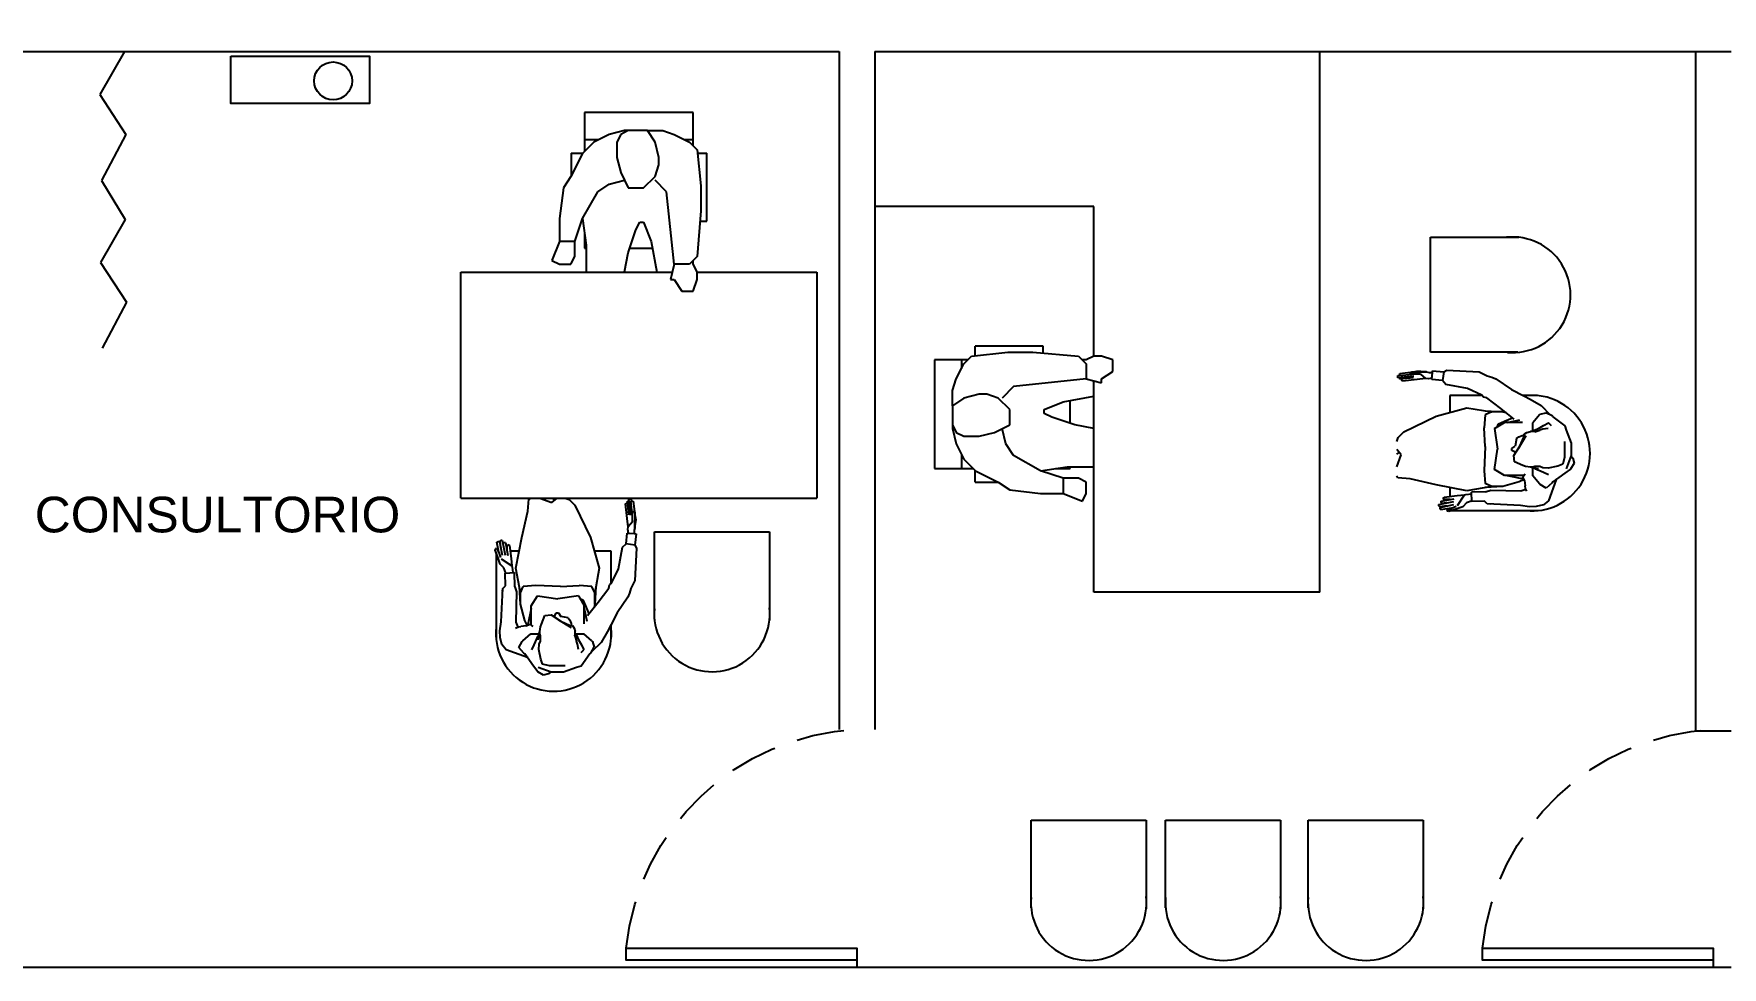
# Model space of a CAD drawing. Header units: millimetres. Extents: x -1615 to -538, y 177 to 397.
# Drawn here: x -1154.11 to -1147.01, y 334.65 to 338.57 of the extents above; entities that cross this region are included whole.
import ezdxf

# ---------------------------------------------------------------- set-up
doc = ezdxf.new("R2010")
doc.units = ezdxf.units.MM
doc.linetypes.add('OCULTA2', pattern=[0.3, 0.2, -0.1])
for name, color, linetype in [('MUEB', 251, 'Continuous'), ('MUROS', 1, 'Continuous'), ('VENT', 4, 'Continuous')]:
    doc.layers.add(name, color=color, linetype=linetype)
doc.layers.add('nom-esp', color=7, linetype='Continuous', lineweight=20)
doc.styles.get("Standard").update_dxf_attribs({"font": 'stylu.ttf'})
doc.dimstyles.new('ISO-25', dxfattribs={"dimtxt": 0.5, "dimasz": 0.5, "dimexe": 0.5, "dimexo": 0.625, "dimtad": 0, "dimtih": 1, "dimtoh": 1, "dimtxsty": 'Standard', "dimblk": 'ARCHTICK', "dimcen": 2.5, "dimadec": 0, "dimazin": 0, "dimtfac": 1, "dimtmove": 0, "dimatfit": 3, "dimfxl": 0, "dimarcsym": 0})

# ---------------------------------------------------------------- blocks, each defined once
blk = doc.blocks.new('A$C31F15ED4')
at = {"layer": 'VENT'}
blk.add_line((0, 0.03), (0, 0), dxfattribs=at)
blk.add_lwpolyline([(0, 0.03), (0.97, 0.03), (0.97, 0.08), (0, 0.08)], close=True, dxfattribs=at)
at = {"layer": 'VENT', "linetype": 'OCULTA2'}
blk.add_arc((-0.0506, -0.0247), 1.026, 5.85871, 87.1721, dxfattribs=at)
blk = doc.blocks.new('_ArchTick')
at = {"color": 0, "linetype": 'ByBlock', "const_width": 0.15}
blk.add_lwpolyline([(-0.5, -0.5), (0.5, 0.5)], dxfattribs=at)
blk = doc.blocks.new('*D267')
at = {"color": 0, "lineweight": -2}
for p, q in [((-1153.8699, 343.573), (-1158.9696, 343.573)), ((-1158.4696, 343.573), (-1158.4696, 342.03)), ((-1158.4696, 338.6469), (-1158.4696, 340.1899)), ((-1157.3449, 338.6469), (-1158.9696, 338.6469))]:
    blk.add_line(p, q, dxfattribs=at)
at = {"layer": 'Defpoints', "color": 0}
for p in [(-1153.2449, 343.573), (-1158.4696, 338.6469), (-1156.7199, 338.6469)]:
    blk.add_point(p, dxfattribs=at)
at = {"color": 0, "lineweight": -2, "xscale": 0.5, "yscale": 0.5, "zscale": 0.5}
for p, rotation in [((-1158.4696, 343.573), 90), ((-1158.4696, 338.6469), 270)]:
    blk.add_blockref('_ArchTick', p, dxfattribs=dict(at, rotation=rotation))
at = {"color": 0, "insert": (-1158.4696, 341.1099), "char_height": 0.5, "attachment_point": 5}
blk.add_mtext('4,93', dxfattribs=at)

msp = doc.modelspace()

# ---------------------------------------------------------------- linework, layer by layer
at = {"layer": 'MUEB'}
for p, q in [((-1153.7243, 338.4969), (-1153.8274, 338.3163)), ((-1148.6985, 336.2238), (-1148.6985, 338.4969)), ((-1153.8274, 338.3163), (-1153.7179, 338.1486)), ((-1151.3329, 338.2407), (-1151.7897, 338.2407)), ((-1151.7897, 338.2407), (-1151.7897, 338.0775)), ((-1151.3329, 338.1006), (-1151.3329, 338.2407)), ((-1153.7179, 338.1486), (-1153.821, 337.9552)), ((-1151.6862, 338.1488), (-1151.7505, 338.1166)), ((-1151.6219, 338.1648), (-1151.6862, 338.1488)), ((-1151.638, 338.1488), (-1151.6541, 338.1166)), ((-1151.606, 338.1648), (-1151.638, 338.1488)), ((-1151.5257, 338.1648), (-1151.6219, 338.1648)), ((-1151.4936, 338.1166), (-1151.5257, 338.1648)), ((-1151.5257, 338.1648), (-1151.4614, 338.1648)), ((-1151.4614, 338.1648), (-1151.4132, 338.1488)), ((-1151.4132, 338.1488), (-1151.3489, 338.1166)), ((-1151.7987, 338.0684), (-1151.8469, 337.972)), ((-1151.8468, 338.0694), (-1151.7977, 338.0694)), ((-1151.8468, 338.0694), (-1151.8468, 337.9723)), ((-1151.7505, 338.1166), (-1151.7987, 338.0684)), ((-1151.7307, 338.1265), (-1151.7897, 338.1265)), ((-1151.6541, 338.1166), (-1151.6541, 338.0523)), ((-1151.4775, 338.0523), (-1151.4936, 338.1166)), ((-1151.3329, 338.1265), (-1151.3687, 338.1265)), ((-1151.3489, 338.1166), (-1151.3168, 338.0845)), ((-1151.3168, 338.0845), (-1151.3007, 337.9324)), ((-1151.3152, 338.0694), (-1151.2758, 338.0694)), ((-1151.2758, 337.784), (-1151.2758, 338.0694)), ((-1151.6541, 338.0523), (-1151.638, 337.9881)), ((-1151.4936, 337.972), (-1151.4775, 338.0202)), ((-1151.4775, 338.0202), (-1151.4775, 338.0523)), ((-1153.821, 337.9552), (-1153.7217, 337.7913)), ((-1151.8469, 337.972), (-1151.8791, 337.9238)), ((-1151.7344, 337.9077), (-1151.6862, 337.9398)), ((-1151.6862, 337.9398), (-1151.6219, 337.9559)), ((-1151.638, 337.9881), (-1151.606, 337.9238)), ((-1151.5418, 337.9238), (-1151.4936, 337.972)), ((-1151.4453, 337.9077), (-1151.4936, 337.9559)), ((-1151.3007, 337.9324), (-1151.3007, 337.8274)), ((-1151.8791, 337.9238), (-1151.8951, 337.7952)), ((-1151.7987, 337.7952), (-1151.7344, 337.9077)), ((-1151.606, 337.9238), (-1151.5418, 337.9238)), ((-1151.4132, 337.6025), (-1151.4453, 337.9077)), ((-1153.7217, 337.7913), (-1153.8248, 337.6108)), ((-1151.8951, 337.7952), (-1151.8951, 337.699)), ((-1151.8309, 337.699), (-1151.7987, 337.7952)), ((-1151.8025, 337.784), (-1151.7971, 337.784)), ((-1151.7987, 337.7952), (-1151.7826, 337.6829)), ((-1151.3007, 337.8274), (-1151.3168, 337.6347)), ((-1151.3043, 337.784), (-1151.2758, 337.784)), ((-1149.6485, 337.845), (-1150.5699, 337.845)), ((-1149.6485, 337.2167), (-1149.6485, 337.845)), ((-1151.7897, 337.7319), (-1151.7897, 337.6698)), ((-1151.606, 337.6508), (-1151.5739, 337.747)), ((-1151.5739, 337.747), (-1151.5578, 337.7791)), ((-1151.5578, 337.7791), (-1151.5418, 337.7791)), ((-1151.5418, 337.7791), (-1151.5096, 337.699)), ((-1148.2343, 337.716), (-1147.8624, 337.716)), ((-1148.2343, 337.2324), (-1148.2343, 337.716)), ((-1151.8951, 337.699), (-1151.9273, 337.6186)), ((-1151.8309, 337.699), (-1151.8951, 337.699)), ((-1151.8309, 337.6347), (-1151.8309, 337.699)), ((-1151.7897, 337.6698), (-1151.7826, 337.6698)), ((-1151.7826, 337.6829), (-1151.7826, 337.5704)), ((-1151.6219, 337.5704), (-1151.606, 337.6508)), ((-1151.5997, 337.6698), (-1151.5043, 337.6698)), ((-1151.5096, 337.699), (-1151.4861, 337.5698)), ((-1153.8248, 337.6108), (-1153.7152, 337.4431)), ((-1151.9273, 337.6186), (-1151.8951, 337.6025)), ((-1151.8951, 337.6025), (-1151.8469, 337.6025)), ((-1151.8469, 337.6025), (-1151.8309, 337.6347)), ((-1151.4132, 337.6025), (-1151.4293, 337.5383)), ((-1151.3489, 337.6025), (-1151.4132, 337.6025)), ((-1151.3168, 337.6347), (-1151.3489, 337.6025)), ((-1151.3329, 337.6025), (-1151.3329, 337.6186)), ((-1151.3168, 337.5704), (-1151.3329, 337.6025)), ((-1152.3098, 336.6198), (-1152.3098, 337.5698)), ((-1152.3098, 337.5698), (-1151.4214, 337.5698)), ((-1151.6222, 337.5698), (-1151.6219, 337.5704)), ((-1151.4293, 337.5383), (-1151.4132, 337.5383)), ((-1151.4132, 337.5383), (-1151.3811, 337.4901)), ((-1151.3329, 337.4901), (-1151.3168, 337.5383)), ((-1151.3168, 337.5383), (-1151.3168, 337.5704)), ((-1151.3168, 337.5698), (-1150.8128, 337.5698)), ((-1150.8128, 337.5698), (-1150.8128, 336.6198)), ((-1153.7152, 337.4431), (-1153.8184, 337.2496)), ((-1151.3811, 337.4901), (-1151.3329, 337.4901)), ((-1150.1953, 337.1846), (-1150.1632, 337.2167)), ((-1150.1632, 337.2167), (-1150.011, 337.2328)), ((-1150.1481, 337.2183), (-1150.1481, 337.2577)), ((-1149.8626, 337.2577), (-1150.1481, 337.2577)), ((-1150.011, 337.2328), (-1149.906, 337.2328)), ((-1149.906, 337.2328), (-1149.7134, 337.2167)), ((-1149.8626, 337.2292), (-1149.8626, 337.2577)), ((-1149.7134, 337.2167), (-1149.6812, 337.1846)), ((-1149.6491, 337.2167), (-1149.6812, 337.2007)), ((-1149.6169, 337.2167), (-1149.6491, 337.2167)), ((-1149.5687, 337.2007), (-1149.6169, 337.2167)), ((-1147.8662, 337.2324), (-1148.2343, 337.2324)), ((-1150.3194, 337.2006), (-1150.3194, 336.7439)), ((-1150.1793, 337.2006), (-1150.3194, 337.2006)), ((-1150.2274, 337.1203), (-1150.1953, 337.1846)), ((-1150.2052, 337.2006), (-1150.2052, 337.1648)), ((-1149.6812, 337.2007), (-1149.6973, 337.2007)), ((-1149.6812, 337.1846), (-1149.6812, 337.1203)), ((-1149.6169, 337.1203), (-1149.5687, 337.1525)), ((-1149.5687, 337.1525), (-1149.5687, 337.2007)), ((-1148.3627, 337.1434), (-1148.3185, 337.1491)), ((-1148.3199, 337.1476), (-1148.3128, 337.1505)), ((-1148.3185, 337.1419), (-1148.3199, 337.1476)), ((-1148.3128, 337.1505), (-1148.2814, 337.1505)), ((-1148.3057, 337.1505), (-1148.2843, 337.1548)), ((-1148.2843, 337.1548), (-1148.2601, 337.1505)), ((-1148.2501, 337.1505), (-1148.2814, 337.1505)), ((-1148.28, 337.1505), (-1148.2501, 337.1505)), ((-1148.2501, 337.1505), (-1148.2401, 337.1476)), ((-1148.2401, 337.1476), (-1148.2259, 337.1476)), ((-1148.2283, 337.1185), (-1148.2259, 337.1476)), ((-1148.2259, 337.1476), (-1148.2254, 337.1552)), ((-1148.2254, 337.1552), (-1148.1774, 337.1505)), ((-1148.1774, 337.1505), (-1148.1831, 337.1134)), ((-1148.1774, 337.1505), (-1148.1646, 337.1576)), ((-1148.1646, 337.1576), (-1148.0287, 337.15)), ((-1148.0287, 337.15), (-1147.9951, 337.1334)), ((-1150.2435, 337.0721), (-1150.2274, 337.1203)), ((-1149.9864, 337.0882), (-1150.0346, 337.04)), ((-1149.6812, 337.1203), (-1149.9864, 337.0882)), ((-1149.6812, 337.1203), (-1149.6169, 337.1043)), ((-1149.6485, 336.2238), (-1149.6485, 337.1121)), ((-1149.6169, 337.1043), (-1149.6169, 337.1203)), ((-1148.3712, 337.1348), (-1148.3627, 337.1362)), ((-1148.3712, 337.1305), (-1148.3712, 337.1348)), ((-1148.3042, 337.132), (-1148.3712, 337.1248)), ((-1148.3712, 337.1248), (-1148.3712, 337.1305)), ((-1148.3627, 337.1391), (-1148.3627, 337.1434)), ((-1148.3014, 337.1405), (-1148.3627, 337.1334)), ((-1148.3627, 337.1334), (-1148.3627, 337.1391)), ((-1148.3627, 337.1248), (-1148.3627, 337.1263)), ((-1148.3627, 337.1191), (-1148.3627, 337.1248)), ((-1148.3057, 337.1248), (-1148.3627, 337.1191)), ((-1148.3541, 337.1134), (-1148.3541, 337.1191)), ((-1148.3513, 337.1106), (-1148.3541, 337.1134)), ((-1148.29, 337.1177), (-1148.3513, 337.1106)), ((-1148.3, 337.1405), (-1148.3185, 337.1419)), ((-1148.3014, 337.1405), (-1148.3014, 337.1405)), ((-1148.2757, 337.1405), (-1148.3, 337.1405)), ((-1148.2544, 337.122), (-1148.29, 337.1177)), ((-1148.2757, 337.1405), (-1148.2544, 337.122)), ((-1148.243, 337.1206), (-1148.2544, 337.122)), ((-1148.2279, 337.1236), (-1148.243, 337.1206)), ((-1148.1831, 337.1134), (-1148.2283, 337.1185)), ((-1148.1689, 337.0978), (-1148.1831, 337.1134)), ((-1148.0777, 337.0807), (-1148.1689, 337.0978)), ((-1148.0179, 337.0522), (-1148.0777, 337.0807)), ((-1147.9951, 337.1334), (-1147.9757, 337.1278)), ((-1147.9757, 337.1278), (-1147.9594, 337.1206)), ((-1147.9594, 337.1206), (-1147.8932, 337.0757)), ((-1147.8932, 337.0757), (-1147.8412, 337.0489)), ((-1150.2435, 337.0078), (-1150.2435, 337.0721)), ((-1150.1953, 337.04), (-1150.2435, 337.0078)), ((-1150.2435, 337.0078), (-1150.2435, 336.9116)), ((-1150.131, 337.056), (-1150.1953, 337.04)), ((-1150.0989, 337.056), (-1150.131, 337.056)), ((-1150.0507, 337.04), (-1150.0989, 337.056)), ((-1150.0025, 336.9918), (-1150.0507, 337.04)), ((-1149.8578, 336.9918), (-1149.7776, 337.0239)), ((-1149.7776, 337.0239), (-1149.6485, 337.0474)), ((-1149.7485, 336.9338), (-1149.7485, 337.0292)), ((-1148.1524, 337.0506), (-1148.1524, 336.9797)), ((-1148.0165, 337.0506), (-1148.1524, 337.0506)), ((-1148.0107, 337.0436), (-1148.0179, 337.0522)), ((-1147.9965, 337.0408), (-1148.0107, 337.0436)), ((-1147.9381, 336.9966), (-1147.9965, 337.0408)), ((-1147.7844, 337.0506), (-1147.8444, 337.0506)), ((-1147.8412, 337.0489), (-1147.8144, 337.0356)), ((-1147.8144, 337.0356), (-1147.768, 337.0086)), ((-1147.768, 337.0086), (-1147.7308, 336.9694)), ((-1150.0025, 336.9275), (-1150.0025, 336.9918)), ((-1149.8578, 336.9757), (-1149.8578, 336.9918)), ((-1149.8257, 336.9596), (-1149.8578, 336.9757)), ((-1149.7294, 336.9275), (-1149.8257, 336.9596)), ((-1148.3456, 336.8983), (-1148.2102, 336.9638)), ((-1148.2102, 336.9638), (-1148.0806, 336.9995)), ((-1148.0806, 336.9995), (-1147.9765, 336.9824)), ((-1148.0036, 336.9695), (-1148.0079, 336.9154)), ((-1148.0036, 336.9866), (-1147.9295, 336.9824)), ((-1147.9765, 336.9824), (-1148.0036, 336.9695)), ((-1147.9295, 336.9824), (-1147.9765, 336.9824)), ((-1147.9651, 336.9125), (-1147.9224, 336.9368)), ((-1147.948, 336.9311), (-1147.9224, 336.9425)), ((-1147.8815, 336.9509), (-1147.9381, 336.9966)), ((-1147.9295, 336.9824), (-1147.916, 336.9788)), ((-1147.9224, 336.9425), (-1147.8894, 336.9573)), ((-1147.911, 336.9368), (-1147.9224, 336.9368)), ((-1147.911, 336.9368), (-1147.8583, 336.9482)), ((-1147.8854, 336.9368), (-1147.911, 336.9368)), ((-1147.8469, 336.9368), (-1147.8854, 336.9368)), ((-1147.7757, 336.9695), (-1147.8041, 336.9353)), ((-1147.8041, 336.904), (-1147.8041, 336.9353)), ((-1147.7757, 336.9695), (-1147.7728, 336.9724)), ((-1147.7728, 336.9724), (-1147.7483, 336.9787)), ((-1147.7586, 336.9254), (-1147.7372, 336.9353)), ((-1147.7229, 336.9653), (-1147.7483, 336.9787)), ((-1147.7258, 336.9239), (-1147.7372, 336.9353)), ((-1147.7201, 336.961), (-1147.7229, 336.9653)), ((-1147.7201, 336.961), (-1147.6688, 336.9239)), ((-1150.2435, 336.9275), (-1150.2274, 336.8955)), ((-1150.2435, 336.9116), (-1150.2274, 336.8473)), ((-1150.2274, 336.8955), (-1150.1953, 336.8794)), ((-1150.1953, 336.8794), (-1150.131, 336.8794)), ((-1150.131, 336.8794), (-1150.0667, 336.8955)), ((-1150.0667, 336.8955), (-1150.0025, 336.9275)), ((-1150.0185, 336.8473), (-1150.0346, 336.9116)), ((-1149.6491, 336.9116), (-1149.7294, 336.9275)), ((-1149.6485, 336.9113), (-1149.6491, 336.9116)), ((-1148.3757, 336.8575), (-1148.3698, 336.8741)), ((-1148.3698, 336.8741), (-1148.3456, 336.8983)), ((-1148.0036, 336.837), (-1148.0079, 336.9154)), ((-1147.9651, 336.9125), (-1147.9523, 336.8256)), ((-1147.9537, 336.9182), (-1147.948, 336.9311)), ((-1147.8725, 336.8698), (-1147.8782, 336.8385)), ((-1147.8725, 336.8698), (-1147.8626, 336.8769)), ((-1147.864, 336.8285), (-1147.8312, 336.8826)), ((-1147.8626, 336.8769), (-1147.8483, 336.8826)), ((-1147.8583, 336.8385), (-1147.8412, 336.8755)), ((-1147.8483, 336.8826), (-1147.8403, 336.8836)), ((-1147.8412, 336.8755), (-1147.8398, 336.8883)), ((-1147.8398, 336.8883), (-1147.8284, 336.8955)), ((-1147.8284, 336.8955), (-1147.8141, 336.8997)), ((-1147.8041, 336.8997), (-1147.8141, 336.8997)), ((-1147.8041, 336.8997), (-1147.7984, 336.9054)), ((-1147.7956, 336.8983), (-1147.8041, 336.8997)), ((-1147.7984, 336.9054), (-1147.7799, 336.9125)), ((-1147.7956, 336.8983), (-1147.7742, 336.9054)), ((-1147.7799, 336.9125), (-1147.7586, 336.9254)), ((-1147.7614, 336.9097), (-1147.7742, 336.9054)), ((-1147.7386, 336.9125), (-1147.7614, 336.9097)), ((-1147.6688, 336.9239), (-1147.6631, 336.9054)), ((-1147.6631, 336.9054), (-1147.6431, 336.8499)), ((-1150.2274, 336.8473), (-1150.1953, 336.783)), ((-1150.2052, 336.8028), (-1150.2052, 336.7439)), ((-1149.9864, 336.7991), (-1150.0185, 336.8473)), ((-1149.8739, 336.7348), (-1149.9864, 336.7991)), ((-1148.357, 336.8014), (-1148.3757, 336.8241)), ((-1148.3757, 336.8048), (-1148.3649, 336.8111)), ((-1148.3757, 336.7511), (-1148.357, 336.8014)), ((-1148.0036, 336.837), (-1148.0079, 336.7345)), ((-1147.9651, 336.7402), (-1147.9523, 336.8256)), ((-1147.8925, 336.8285), (-1147.8782, 336.8385)), ((-1147.8925, 336.8199), (-1147.8925, 336.8285)), ((-1147.8782, 336.8128), (-1147.8925, 336.8199)), ((-1147.8839, 336.7986), (-1147.8583, 336.8385)), ((-1147.864, 336.8285), (-1147.8839, 336.7986)), ((-1147.8811, 336.7715), (-1147.8839, 336.7986)), ((-1147.8782, 336.8085), (-1147.8782, 336.8128)), ((-1147.8782, 336.8085), (-1147.8782, 336.8128)), ((-1147.8782, 336.8085), (-1147.8782, 336.8085)), ((-1147.864, 336.8285), (-1147.8583, 336.8385)), ((-1147.6702, 336.7914), (-1147.6773, 336.7615)), ((-1147.6702, 336.857), (-1147.6702, 336.7914)), ((-1147.6431, 336.7986), (-1147.6631, 336.743)), ((-1147.6431, 336.8499), (-1147.6431, 336.7986)), ((-1147.6431, 336.7957), (-1147.636, 336.7872)), ((-1150.3194, 336.7439), (-1150.1561, 336.7439)), ((-1150.1953, 336.783), (-1150.1471, 336.7348)), ((-1150.1481, 336.6868), (-1150.1481, 336.7358)), ((-1150.1471, 336.7348), (-1150.0507, 336.6866)), ((-1149.8739, 336.7348), (-1149.7616, 336.7509)), ((-1149.7776, 336.7027), (-1149.8739, 336.7348)), ((-1149.8626, 336.7311), (-1149.8626, 336.7364)), ((-1149.8106, 336.7439), (-1149.7485, 336.7439)), ((-1149.7616, 336.7509), (-1149.6491, 336.7509)), ((-1149.7485, 336.7439), (-1149.7485, 336.7509)), ((-1148.0079, 336.7345), (-1148.0036, 336.6803)), ((-1147.9224, 336.7145), (-1147.9651, 336.7402)), ((-1147.8455, 336.7572), (-1147.8811, 336.7715)), ((-1147.8341, 336.753), (-1147.8455, 336.7572)), ((-1147.8455, 336.7088), (-1147.8355, 336.7216)), ((-1147.8141, 336.7501), (-1147.8341, 336.753)), ((-1147.8041, 336.7501), (-1147.8141, 336.7501)), ((-1147.8027, 336.7459), (-1147.8141, 336.7501)), ((-1147.7956, 336.753), (-1147.8041, 336.7501)), ((-1147.8041, 336.7131), (-1147.8041, 336.7459)), ((-1147.7984, 336.7459), (-1147.8027, 336.7459)), ((-1147.7799, 336.743), (-1147.7984, 336.7459)), ((-1147.7742, 336.753), (-1147.7956, 336.753)), ((-1147.7586, 336.7273), (-1147.7956, 336.743)), ((-1147.7614, 336.7473), (-1147.7742, 336.753)), ((-1147.7386, 336.7459), (-1147.7614, 336.7473)), ((-1147.7372, 336.7174), (-1147.7586, 336.7273)), ((-1147.6987, 336.7544), (-1147.7386, 336.7459)), ((-1147.6688, 336.7245), (-1147.7201, 336.6874)), ((-1147.6773, 336.7615), (-1147.6987, 336.7544)), ((-1147.6446, 336.7416), (-1147.6688, 336.7245)), ((-1147.6303, 336.7658), (-1147.6446, 336.7416)), ((-1147.636, 336.7872), (-1147.6303, 336.7658)), ((-1150.1481, 336.6868), (-1150.051, 336.6868)), ((-1150.0507, 336.6866), (-1150.0025, 336.6545)), ((-1150.0025, 336.6545), (-1149.8739, 336.6384)), ((-1149.7134, 336.7027), (-1149.7776, 336.7027)), ((-1149.7776, 336.7027), (-1149.7776, 336.6384)), ((-1149.6812, 336.6866), (-1149.7134, 336.7027)), ((-1149.6812, 336.6384), (-1149.6812, 336.6866)), ((-1148.3755, 336.7131), (-1148.3757, 336.713)), ((-1148.3712, 336.7045), (-1148.3757, 336.713)), ((-1148.3199, 336.7003), (-1148.3712, 336.7045)), ((-1148.2102, 336.6746), (-1148.3199, 336.7003)), ((-1148.0806, 336.6504), (-1148.2102, 336.6746)), ((-1148.1524, 336.6638), (-1148.1524, 336.6264)), ((-1147.9765, 336.6689), (-1148.0806, 336.6504)), ((-1147.9765, 336.6689), (-1148.0036, 336.6803)), ((-1147.9295, 336.6689), (-1148.0036, 336.6646)), ((-1148.0022, 336.6461), (-1147.9808, 336.6532)), ((-1147.9808, 336.6532), (-1147.854, 336.6504)), ((-1147.9295, 336.6689), (-1147.9765, 336.6689)), ((-1147.8611, 336.6874), (-1147.9295, 336.6689)), ((-1147.911, 336.7145), (-1147.9224, 336.7145)), ((-1147.8854, 336.7145), (-1147.911, 336.7145)), ((-1147.911, 336.7145), (-1147.8426, 336.7003)), ((-1147.8412, 336.7145), (-1147.8854, 336.7145)), ((-1147.8406, 336.698), (-1147.8611, 336.6874)), ((-1147.854, 336.6504), (-1147.8326, 336.6575)), ((-1147.8383, 336.6931), (-1147.8455, 336.7088)), ((-1147.8383, 336.6931), (-1147.8362, 336.6713)), ((-1147.8341, 336.6604), (-1147.8362, 336.6713)), ((-1147.8286, 336.6491), (-1147.8341, 336.6604)), ((-1147.7757, 336.6789), (-1147.8041, 336.7131)), ((-1147.7728, 336.676), (-1147.7757, 336.6789)), ((-1147.7472, 336.6618), (-1147.7728, 336.676)), ((-1147.7229, 336.6832), (-1147.7472, 336.6618)), ((-1147.7052, 336.6982), (-1147.7376, 336.6085)), ((-1147.7201, 336.6874), (-1147.7229, 336.6832)), ((-1147.7052, 336.701), (-1147.7052, 336.6982)), ((-1152.3098, 336.6198), (-1150.8128, 336.6198)), ((-1152.0283, 336.564), (-1152.024, 336.6153)), ((-1152.024, 336.6153), (-1152.0155, 336.6198)), ((-1152.0155, 336.6196), (-1152.0156, 336.6198)), ((-1151.9775, 336.6198), (-1151.9271, 336.601)), ((-1151.9271, 336.601), (-1151.9044, 336.6198)), ((-1151.9237, 336.6198), (-1151.9175, 336.609)), ((-1151.8711, 336.6198), (-1151.8545, 336.6139)), ((-1151.8545, 336.6139), (-1151.8303, 336.5896)), ((-1151.8303, 336.5896), (-1151.7647, 336.4543)), ((-1151.618, 336.5953), (-1151.6151, 336.5982)), ((-1151.6108, 336.5341), (-1151.618, 336.5953)), ((-1151.6151, 336.5982), (-1151.6094, 336.5982)), ((-1151.6094, 336.6067), (-1151.6037, 336.6067)), ((-1151.6037, 336.5497), (-1151.6094, 336.6067)), ((-1151.6037, 336.6153), (-1151.598, 336.6153)), ((-1151.5966, 336.5483), (-1151.6037, 336.6153)), ((-1151.6037, 336.6067), (-1151.6023, 336.6067)), ((-1151.598, 336.6153), (-1151.5938, 336.6153)), ((-1151.5952, 336.6067), (-1151.5895, 336.6067)), ((-1151.5881, 336.5455), (-1151.5952, 336.6067)), ((-1151.5938, 336.6153), (-1151.5923, 336.6067)), ((-1151.5895, 336.6067), (-1151.5852, 336.6067)), ((-1151.5852, 336.6067), (-1151.5795, 336.5626)), ((-1149.8739, 336.6384), (-1149.7776, 336.6384)), ((-1149.7776, 336.6384), (-1149.6973, 336.6063)), ((-1149.6973, 336.6063), (-1149.6812, 336.6384)), ((-1148.1988, 336.592), (-1148.1361, 336.6048)), ((-1148.1988, 336.5863), (-1148.1988, 336.592)), ((-1148.1945, 336.5834), (-1148.1988, 336.5863)), ((-1148.1646, 336.5863), (-1148.1945, 336.5834)), ((-1148.1931, 336.5806), (-1148.1361, 336.592)), ((-1148.1931, 336.5749), (-1148.1931, 336.5806)), ((-1148.1475, 336.5777), (-1148.1903, 336.5706)), ((-1148.1888, 336.6062), (-1148.1347, 336.6162)), ((-1148.1888, 336.6005), (-1148.1888, 336.6062)), ((-1148.186, 336.5963), (-1148.1888, 336.6005)), ((-1148.1675, 336.5991), (-1148.186, 336.5963)), ((-1148.1803, 336.6162), (-1148.176, 336.6233)), ((-1148.176, 336.6133), (-1148.1803, 336.6162)), ((-1148.176, 336.6233), (-1148.1219, 336.6304)), ((-1148.1518, 336.6133), (-1148.176, 336.6133)), ((-1148.1646, 336.5692), (-1148.1461, 336.5777)), ((-1148.1524, 336.6133), (-1148.1524, 336.6129)), ((-1148.1461, 336.5777), (-1148.1261, 336.5849)), ((-1148.0976, 336.5834), (-1148.1276, 336.5735)), ((-1148.1219, 336.6304), (-1148.0905, 336.6333)), ((-1148.1204, 336.5877), (-1148.0905, 336.6333)), ((-1148.082, 336.5991), (-1148.0976, 336.5834)), ((-1148.0905, 336.6333), (-1148.0848, 336.6347)), ((-1148.0848, 336.6347), (-1148.062, 336.6376)), ((-1148.0592, 336.6076), (-1148.082, 336.5991)), ((-1148.0022, 336.6461), (-1148.062, 336.6447)), ((-1148.0597, 336.6047), (-1148.062, 336.6447)), ((-1148.0065, 336.6062), (-1148.0597, 336.6047)), ((-1147.9951, 336.5948), (-1148.0065, 336.6062)), ((-1147.8554, 336.5877), (-1147.9951, 336.5948)), ((-1147.9822, 336.5934), (-1147.9951, 336.5948)), ((-1147.8174, 336.5826), (-1147.8554, 336.5877)), ((-1147.7893, 336.5837), (-1147.8174, 336.5826)), ((-1147.7594, 336.5907), (-1147.7893, 336.5837)), ((-1147.7376, 336.6085), (-1147.7594, 336.5907)), ((-1152.054, 336.4543), (-1152.0283, 336.564)), ((-1151.6066, 336.4985), (-1151.6108, 336.5341)), ((-1151.5881, 336.5198), (-1151.6066, 336.4985)), ((-1151.5881, 336.544), (-1151.5866, 336.5626)), ((-1151.5881, 336.5455), (-1151.5881, 336.5455)), ((-1151.5881, 336.5198), (-1151.5881, 336.544)), ((-1151.5866, 336.5626), (-1151.5809, 336.564)), ((-1151.5809, 336.564), (-1151.5781, 336.5569)), ((-1151.5781, 336.5569), (-1151.5781, 336.5255)), ((-1151.5781, 336.5497), (-1151.5738, 336.5284)), ((-1151.5738, 336.5284), (-1151.5781, 336.5042)), ((-1151.5781, 336.4942), (-1151.5781, 336.5255)), ((-1151.5781, 336.5241), (-1151.5781, 336.4942)), ((-1148.1903, 336.5706), (-1148.1931, 336.5749)), ((-1148.1618, 336.5649), (-1148.1646, 336.5692)), ((-1148.1561, 336.5635), (-1148.1618, 336.5649)), ((-1148.1276, 336.5735), (-1148.1561, 336.5635)), ((-1148.1524, 336.5769), (-1148.1524, 336.5748)), ((-1148.1461, 336.567), (-1147.7806, 336.567)), ((-1152.158, 336.4343), (-1152.1537, 336.4372)), ((-1152.1537, 336.4372), (-1152.148, 336.4372)), ((-1152.148, 336.4372), (-1152.1366, 336.3802)), ((-1152.1451, 336.4386), (-1152.1423, 336.4429)), ((-1152.1423, 336.4087), (-1152.1451, 336.4386)), ((-1152.1423, 336.4429), (-1152.1366, 336.4429)), ((-1152.1366, 336.4429), (-1152.1238, 336.3802)), ((-1152.0782, 336.3246), (-1152.054, 336.4543)), ((-1151.7647, 336.4543), (-1151.7291, 336.3246)), ((-1151.6151, 336.4272), (-1151.6101, 336.4724)), ((-1151.6101, 336.4724), (-1151.5809, 336.47)), ((-1151.608, 336.4871), (-1151.6066, 336.4985)), ((-1151.605, 336.4719), (-1151.608, 336.4871)), ((-1151.5781, 336.4942), (-1151.5809, 336.4842)), ((-1151.5809, 336.4842), (-1151.5809, 336.47)), ((-1151.5809, 336.47), (-1151.5734, 336.4695)), ((-1151.5734, 336.4695), (-1151.5781, 336.4215)), ((-1151.4962, 336.1103), (-1151.4962, 336.4783)), ((-1151.4962, 336.4783), (-1151.0126, 336.4783)), ((-1151.0126, 336.4783), (-1151.0126, 336.1065)), ((-1152.1651, 336.4001), (-1152.1637, 336.4058)), ((-1152.1551, 336.3716), (-1152.1651, 336.4001)), ((-1152.1637, 336.4058), (-1152.1594, 336.4087)), ((-1152.1616, 336.3902), (-1152.1616, 336.0246)), ((-1152.1594, 336.4087), (-1152.1508, 336.3902)), ((-1152.1508, 336.3916), (-1152.158, 336.4343)), ((-1152.1451, 336.3417), (-1152.1551, 336.3716)), ((-1152.1516, 336.3965), (-1152.1537, 336.3965)), ((-1152.1508, 336.3902), (-1152.1437, 336.3702)), ((-1152.1409, 336.3645), (-1152.0953, 336.3346)), ((-1152.1323, 336.4301), (-1152.128, 336.4329)), ((-1152.1295, 336.4115), (-1152.1323, 336.4301)), ((-1152.128, 336.4329), (-1152.1223, 336.4329)), ((-1152.1223, 336.4329), (-1152.1124, 336.3788)), ((-1152.1152, 336.3965), (-1152.1156, 336.3965)), ((-1152.1152, 336.4201), (-1152.1124, 336.4244)), ((-1152.1152, 336.3959), (-1152.1152, 336.4201)), ((-1152.1124, 336.4244), (-1152.1052, 336.4201)), ((-1152.1052, 336.4201), (-1152.0981, 336.3659)), ((-1152.0648, 336.3965), (-1152.1021, 336.3965)), ((-1152.0981, 336.3659), (-1152.0953, 336.3346)), ((-1151.678, 336.3965), (-1151.7488, 336.3965)), ((-1151.678, 336.2606), (-1151.678, 336.3965)), ((-1151.6479, 336.3218), (-1151.6308, 336.413)), ((-1151.6308, 336.413), (-1151.6151, 336.4272)), ((-1151.5781, 336.4215), (-1151.6151, 336.4272)), ((-1151.571, 336.4087), (-1151.5786, 336.2728)), ((-1151.5781, 336.4215), (-1151.571, 336.4087)), ((-1152.1295, 336.3261), (-1152.1451, 336.3417)), ((-1152.1209, 336.3033), (-1152.1295, 336.3261)), ((-1152.1238, 336.3038), (-1152.0839, 336.3061)), ((-1152.1223, 336.2505), (-1152.1238, 336.3038)), ((-1152.0953, 336.3346), (-1152.0938, 336.3289)), ((-1152.0938, 336.3289), (-1152.091, 336.3061)), ((-1152.0824, 336.2463), (-1152.0839, 336.3061)), ((-1152.0597, 336.2206), (-1152.0782, 336.3246)), ((-1151.7291, 336.3246), (-1151.7462, 336.2206)), ((-1151.6764, 336.2619), (-1151.6479, 336.3218)), ((-1152.1409, 336.0995), (-1152.1337, 336.2391)), ((-1152.1352, 336.2263), (-1152.1337, 336.2391)), ((-1152.1337, 336.2391), (-1152.1223, 336.2505)), ((-1152.0824, 336.2463), (-1152.0753, 336.2249)), ((-1152.0753, 336.2249), (-1152.0782, 336.0981)), ((-1152.0597, 336.1736), (-1152.0639, 336.2477)), ((-1152.0597, 336.2206), (-1152.0483, 336.2477)), ((-1151.9941, 336.252), (-1152.0483, 336.2477)), ((-1151.8915, 336.2477), (-1151.9941, 336.252)), ((-1151.8915, 336.2477), (-1151.8132, 336.252)), ((-1151.759, 336.2477), (-1151.8132, 336.252)), ((-1151.7462, 336.2206), (-1151.759, 336.2477)), ((-1151.7419, 336.2477), (-1151.7462, 336.1736)), ((-1151.732, 336.1822), (-1151.6878, 336.2406)), ((-1151.6878, 336.2406), (-1151.6849, 336.2548)), ((-1151.6849, 336.2548), (-1151.6764, 336.2619)), ((-1151.5952, 336.2391), (-1151.6007, 336.2198)), ((-1151.5786, 336.2728), (-1151.5952, 336.2391)), ((-1148.6985, 336.2238), (-1149.6485, 336.2238)), ((-1152.0597, 336.1736), (-1152.0597, 336.2206)), ((-1152.0411, 336.1052), (-1152.0597, 336.1736)), ((-1152.0141, 336.1551), (-1152.0283, 336.0867)), ((-1152.0141, 336.1665), (-1151.9884, 336.2092)), ((-1152.0141, 336.1551), (-1152.0141, 336.1665)), ((-1152.0141, 336.1294), (-1152.0141, 336.1551)), ((-1151.9884, 336.2092), (-1151.9029, 336.1964)), ((-1151.816, 336.2092), (-1151.9029, 336.1964)), ((-1151.816, 336.2092), (-1151.7918, 336.1665)), ((-1151.8103, 336.1978), (-1151.7975, 336.1921)), ((-1151.7975, 336.1921), (-1151.7861, 336.1665)), ((-1151.7918, 336.1551), (-1151.7918, 336.1665)), ((-1151.7918, 336.1294), (-1151.7918, 336.1551)), ((-1151.7918, 336.1551), (-1151.7804, 336.1024)), ((-1151.7861, 336.1665), (-1151.7713, 336.1334)), ((-1151.7776, 336.1256), (-1151.732, 336.1822)), ((-1151.7462, 336.1736), (-1151.7498, 336.1601)), ((-1151.7462, 336.1736), (-1151.7462, 336.2206)), ((-1151.608, 336.2035), (-1151.6529, 336.1373)), ((-1151.6007, 336.2198), (-1151.608, 336.2035)), ((-1152.146, 336.0615), (-1152.1409, 336.0995)), ((-1152.0782, 336.0981), (-1152.071, 336.0767)), ((-1152.0682, 336.0781), (-1152.0573, 336.0803)), ((-1152.0354, 336.0824), (-1152.0573, 336.0803)), ((-1152.0305, 336.0846), (-1152.0411, 336.1052)), ((-1152.0354, 336.0824), (-1152.0198, 336.0895)), ((-1152.0198, 336.0895), (-1152.0069, 336.0796)), ((-1152.0141, 336.0853), (-1152.0141, 336.1294)), ((-1151.9756, 336.0781), (-1151.9713, 336.0895)), ((-1151.9713, 336.0895), (-1151.9571, 336.1252)), ((-1151.9571, 336.1252), (-1151.93, 336.128)), ((-1151.93, 336.128), (-1151.8901, 336.1024)), ((-1151.9001, 336.1081), (-1151.93, 336.128)), ((-1151.92, 336.1223), (-1151.9157, 336.1223)), ((-1151.92, 336.1223), (-1151.9157, 336.1223)), ((-1151.92, 336.1223), (-1151.92, 336.1223)), ((-1151.9157, 336.1223), (-1151.9086, 336.1366)), ((-1151.9086, 336.1366), (-1151.9001, 336.1366)), ((-1151.9001, 336.1366), (-1151.8901, 336.1223)), ((-1151.9001, 336.1081), (-1151.8901, 336.1024)), ((-1151.9001, 336.1081), (-1151.8459, 336.0753)), ((-1151.8588, 336.1166), (-1151.8901, 336.1223)), ((-1151.8901, 336.1024), (-1151.8531, 336.0853)), ((-1151.8588, 336.1166), (-1151.8516, 336.1066)), ((-1151.8531, 336.0853), (-1151.8402, 336.0838)), ((-1151.8516, 336.1066), (-1151.8459, 336.0924)), ((-1151.8459, 336.0924), (-1151.845, 336.0844)), ((-1151.8402, 336.0838), (-1151.8331, 336.0724)), ((-1151.7918, 336.091), (-1151.7918, 336.1294)), ((-1151.6796, 336.0853), (-1151.693, 336.0585)), ((-1151.6529, 336.1373), (-1151.6796, 336.0853)), ((-1151.678, 336.0284), (-1151.678, 336.0885)), ((-1152.1448, 336.0334), (-1152.146, 336.0615)), ((-1152.1378, 336.0035), (-1152.1448, 336.0334)), ((-1152.0795, 336.0727), (-1152.0682, 336.0781)), ((-1152.0668, 335.9912), (-1152.0525, 336.0169)), ((-1152.0525, 336.0169), (-1152.0497, 336.0197)), ((-1152.0497, 336.0197), (-1152.0155, 336.0482)), ((-1152.0155, 336.0482), (-1151.9827, 336.0482)), ((-1152.0012, 336.0026), (-1151.9856, 336.0397)), ((-1151.9856, 336.024), (-1151.9827, 336.0425)), ((-1151.9827, 336.0468), (-1151.9784, 336.0582)), ((-1151.9827, 336.0425), (-1151.9827, 336.0468)), ((-1151.9813, 336.0055), (-1151.9756, 336.0183)), ((-1151.9784, 336.0582), (-1151.9756, 336.0781)), ((-1151.9784, 336.0482), (-1151.9784, 336.0582)), ((-1151.9756, 336.0397), (-1151.9784, 336.0482)), ((-1151.9756, 336.0183), (-1151.9756, 336.0397)), ((-1151.8331, 336.0724), (-1151.8288, 336.0582)), ((-1151.8303, 336.0397), (-1151.8288, 336.0482)), ((-1151.8303, 336.0397), (-1151.8231, 336.0183)), ((-1151.8288, 336.0482), (-1151.8288, 336.0582)), ((-1151.8288, 336.0482), (-1151.8231, 336.0425)), ((-1151.8246, 336.0482), (-1151.7932, 336.0482)), ((-1151.8231, 336.0425), (-1151.816, 336.024)), ((-1151.8189, 336.0055), (-1151.8231, 336.0183)), ((-1151.816, 336.024), (-1151.8032, 336.0026)), ((-1151.759, 336.0197), (-1151.7932, 336.0482)), ((-1151.72, 336.0121), (-1151.7591, 335.9749)), ((-1151.759, 336.0197), (-1151.7562, 336.0169)), ((-1151.7562, 336.0169), (-1151.7498, 335.9924)), ((-1151.693, 336.0585), (-1151.72, 336.0121)), ((-1152.12, 335.9817), (-1152.1378, 336.0035)), ((-1152.0304, 335.9493), (-1152.12, 335.9817)), ((-1152.0454, 335.967), (-1152.0668, 335.9912)), ((-1152.0411, 335.9642), (-1152.0454, 335.967)), ((-1152.0041, 335.9129), (-1152.0411, 335.9642)), ((-1152.0275, 335.9493), (-1152.0304, 335.9493)), ((-1152.0112, 335.9813), (-1152.0012, 336.0026)), ((-1151.9827, 335.9827), (-1151.9813, 336.0055)), ((-1151.9742, 335.9428), (-1151.9827, 335.9827)), ((-1151.967, 335.9214), (-1151.9742, 335.9428)), ((-1151.816, 335.9827), (-1151.8189, 336.0055)), ((-1151.8046, 335.9699), (-1151.7932, 335.9813)), ((-1151.7676, 335.9642), (-1151.8046, 335.9129)), ((-1151.8032, 336.0026), (-1151.7932, 335.9813)), ((-1151.7676, 335.9642), (-1151.7633, 335.967)), ((-1151.7633, 335.967), (-1151.7498, 335.9924)), ((-1151.987, 335.8887), (-1152.0041, 335.9129)), ((-1151.9628, 335.8744), (-1151.987, 335.8887)), ((-1151.93, 335.8872), (-1151.9856, 335.9072)), ((-1151.9371, 335.9143), (-1151.967, 335.9214)), ((-1151.9414, 335.8801), (-1151.9628, 335.8744)), ((-1151.9328, 335.8872), (-1151.9414, 335.8801)), ((-1151.8716, 335.9143), (-1151.9371, 335.9143)), ((-1151.8787, 335.8872), (-1151.93, 335.8872)), ((-1151.8231, 335.9072), (-1151.8787, 335.8872)), ((-1151.8046, 335.9129), (-1151.8231, 335.9072)), ((-1149.9125, 334.8965), (-1149.9125, 335.2646)), ((-1149.9125, 335.2646), (-1149.4289, 335.2646)), ((-1149.4289, 335.2646), (-1149.4289, 334.8928)), ((-1149.3475, 334.8965), (-1149.3475, 335.2646)), ((-1149.3475, 335.2646), (-1148.8639, 335.2646)), ((-1148.8639, 335.2646), (-1148.8639, 334.8928)), ((-1148.7478, 334.8965), (-1148.7478, 335.2646)), ((-1148.7478, 335.2646), (-1148.2642, 335.2646)), ((-1148.2642, 335.2646), (-1148.2642, 334.8928))]:
    msp.add_line(p, q, dxfattribs=at)
msp.add_lwpolyline([(-1153.2765, 338.4779), (-1152.6934, 338.4779), (-1152.6934, 338.2793), (-1153.2765, 338.2793)], close=True, dxfattribs=at)
msp.add_circle((-1152.8469, 338.3736), 0.0797, dxfattribs=at)
for centre, radius, start, end in [((-1151.5585, 339.3269), 1.6221, 261.82636, 261.86207), ((-1147.8882, 337.4744), 0.243, 264.80928, 96.08771), ((-1147.8063, 336.8086), 0.243, 263.91229, 95.19072), ((-1151.4056, 336.975), 1.6221, 351.82636, 351.86207), ((-1151.2542, 336.1323), 0.243, 174.80928, 6.08771), ((-1151.92, 336.0504), 0.243, 173.91229, 5.19072), ((-1149.6705, 334.9185), 0.243, 174.80928, 6.08771), ((-1149.1055, 334.9185), 0.243, 174.80928, 6.08771), ((-1148.5059, 334.9185), 0.243, 174.80928, 6.08771)]:
    msp.add_arc(centre, radius, start, end, dxfattribs=at)
at = {"layer": 'MUROS'}
for p, q in [((-1156.5699, 338.4969), (-1152.9699, 338.4969)), ((-1156.5699, 338.4969), (-1150.7199, 338.4969)), ((-1150.7199, 338.4969), (-1150.7199, 335.6469)), ((-1150.5699, 338.4969), (-1150.5699, 335.6469)), ((-1150.5699, 338.4969), (-1146.9699, 338.4969)), ((-1147.1199, 338.4969), (-1147.1199, 335.6404)), ((-1147.1199, 335.6404), (-1146.9699, 335.6404)), ((-1156.5699, 334.6469), (-1150.5699, 334.6469)), ((-1156.5699, 334.6469), (-1146.9699, 334.6469))]:
    msp.add_line(p, q, dxfattribs=at)

# ---------------------------------------------------------------- block references
at = {"xscale": -1}
for p in [(-1150.6449, 334.6469), (-1147.0449, 334.6469)]:
    msp.add_blockref('A$C31F15ED4', p, dxfattribs=at)

# ---------------------------------------------------------------- texts
at = {"layer": 'nom-esp', "insert": (-1154.1012, 336.6253), "char_height": 0.15, "width": 1.996705, "attachment_point": 1}
msp.add_mtext('{\\fArial|b0|i0|c0|p34;CONSULTORIO }', dxfattribs=at)

# ---------------------------------------------------------------- dimensions: what is measured, and where the dimension line sits
dim = msp.add_linear_dim(base=(-1158.4696, 338.6469), p1=(-1153.2449, 343.573), p2=(-1156.7199, 338.6469), angle=90, dimstyle='ISO-25')
dim.commit()
dim.dimension.update_dxf_attribs({"geometry": '*D267', "text_midpoint": (-1158.4696, 341.1099)})

doc.saveas('drawing.dxf')
